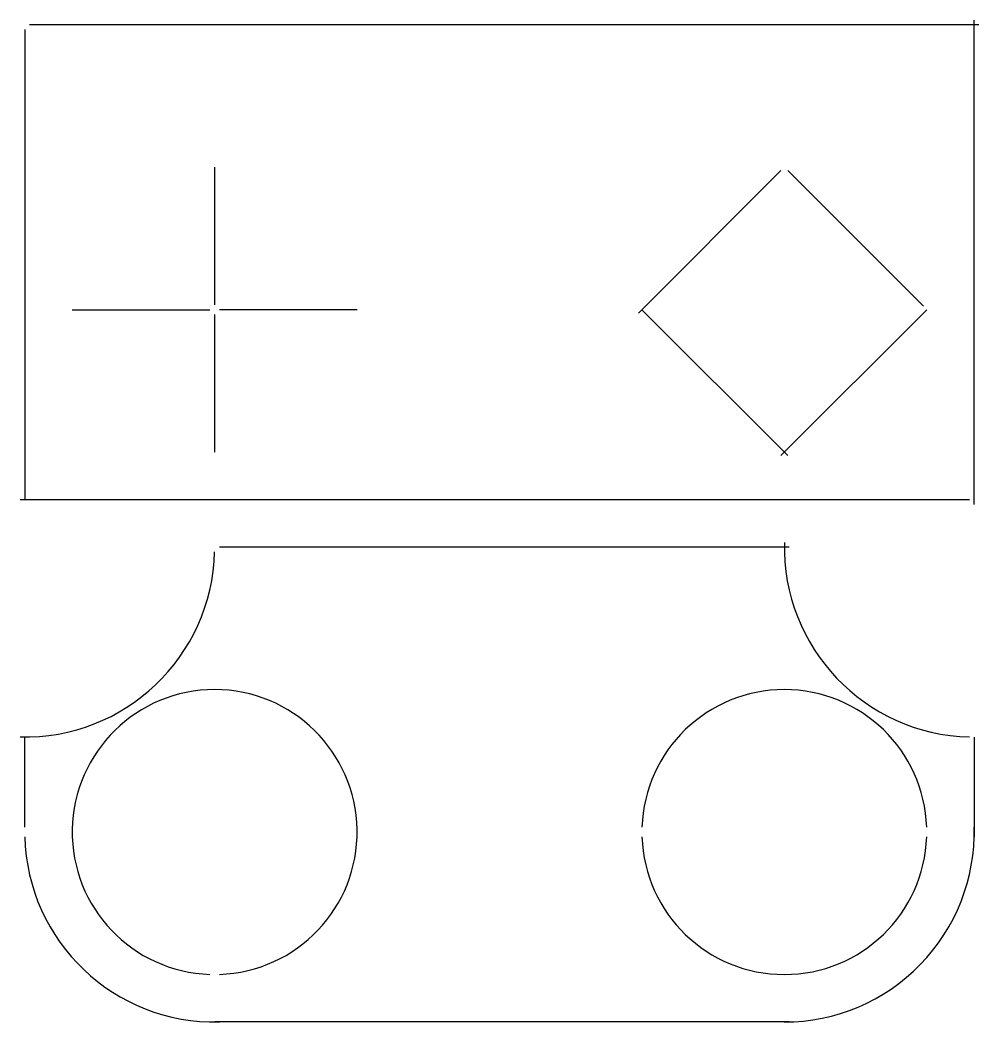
# Model space of a CAD drawing. Header units: millimetres. Extents: x -0.1 to 20.1, y 0 to 21.1.
import ezdxf

# ---------------------------------------------------------------- set-up
doc = ezdxf.new("R2010")
doc.units = ezdxf.units.MM
doc.layers.get('0').update_dxf_attribs({"color": 250, "linetype": 'CONTINUOUS'})

msp = doc.modelspace()

# ---------------------------------------------------------------- linework, layer by layer
for p, q in [((20, 10.9), (20, 21.1)), ((0, 20.9), (0, 11)), ((20.1, 21), (0.1, 21)), ((4, 15.1), (4, 18)), ((15.929, 17.929), (12.929, 14.929)), ((18.929, 15.071), (16.071, 17.929)), ((1, 15), (3.9, 15)), ((7, 15), (4.1, 15)), ((13, 15), (16.071, 11.929)), ((15.929, 11.929), (19, 15)), ((4, 12), (4, 14.9)), ((-0.1, 11), (19.9, 11)), ((16.1, 10), (4.1, 10)), ((0, 4.1), (0, 6)), ((20, 6), (20, 3.9)), ((16.1, 0), (4, 0))]:
    msp.add_line(p, q)
for centre, radius, start, end in [((20, 10), 4, 178.5676, -91.4324), ((0, 10), 4, -91.4324, -1.4324), ((4, 4), 3, -88.0901, -91.9099), ((16, 4), 3, 1.9099, 178.0901), ((16, 4), 4, -90, 1.4324), ((4, 4), 4, -178.5676, -88.5676), ((16, 4), 3, -178.0901, -1.9099)]:
    msp.add_arc(centre, radius, start, end)

doc.saveas('drawing.dxf')
